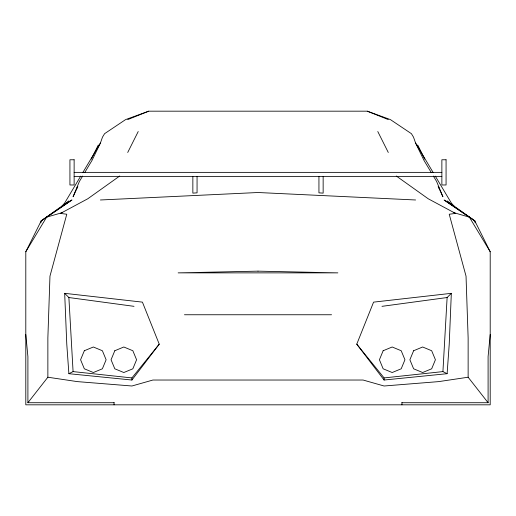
<?xml version="1.0" encoding="UTF-8"?>
<svg xmlns="http://www.w3.org/2000/svg" width="516" height="516" viewBox="0 0 516 516"><rect width="100%" height="100%" fill="white"/><g stroke="black" fill="none" stroke-linecap="round" stroke-linejoin="round"><path stroke-width="0.77" d="M451.326 293.327L449.223 344.159L447.12 373.7L384.085 380.028L356.762 344.159L373.578 302.131L451.326 293.327L447.12 297.532L381.982 306.336M447.12 373.7L442.922 371.597L447.12 297.532M490.2 334.529L488.097 356.595L488.097 402.719L401.945 402.719M40.848 222.886L41.19 220.88L69.054 200.95L65.48 204.072M84.669 172.647L91.99 160.45L100.401 143.061L102.497 137.121L104.6 133.67L125.614 119.589L148.731 111.179L367.269 111.179L390.386 119.589L411.4 133.67L413.503 137.121L415.599 143.061L424.01 160.45L431.331 172.647M77.761 186.695L73.079 196.751L79.387 181.458L82.637 176.04M91.293 159.16L98.298 144.99M450.52 204.072L446.946 200.95L474.81 220.88L490.2 251.737L490.2 404.821L25.8 404.821L25.8 251.737L41.19 220.88L71.872 200.027L41.19 220.88M127.716 152.472L138.224 131.528M80.689 176.137L64.674 203.014L61.656 206.484M82.741 172.692L100.401 143.061M25.8 251.737L46.627 217.146L62.675 212.521M76.542 188.695L77.781 186.676M131.915 380.028L159.238 344.159L142.422 302.131L64.674 293.327L66.777 344.159L68.88 373.7L131.915 380.028L131.915 377.925L159.238 344.159M114.055 402.719L27.903 402.719L47.865 377.222L47.865 337.954L49.968 276.137L66.777 214.23L60.475 213.418L87.791 198.77L119.725 176.001M68.88 373.7L73.079 371.597L131.915 377.925M127.716 119.589L148.731 111.179M488.097 402.719L468.135 377.222L438.716 381.608L384.085 386L363.07 380.028L152.929 380.028L131.915 386L77.284 381.608L47.865 377.222M356.762 344.159L384.085 377.925L442.922 371.597M100.401 199.982L258 192.513L415.599 199.982M74.13 172.37L441.87 172.37M74.13 176.575L441.87 176.575M184.451 314.754L331.549 314.754M64.674 293.327L68.88 297.532L134.018 306.336M367.269 111.179L388.284 119.589M453.325 212.521L469.373 217.146L474.81 220.88L475.152 222.886M474.81 220.88L444.128 200.027L469.373 217.146L490.2 251.737M396.275 176.001L428.209 198.77L455.525 213.418L449.223 214.23L466.032 276.137L468.135 337.954L468.135 377.222M454.344 206.484L451.326 203.014L435.31 176.137M438.239 186.695L442.922 196.751L436.613 181.458L433.363 176.04M438.219 186.676L439.458 188.695M415.599 143.061L433.259 172.692M377.777 131.528L388.284 152.472M417.702 144.99L424.707 159.16M25.8 334.529L27.903 356.595L27.903 402.719M68.88 297.532L73.079 371.597M401.945 402.441L401.945 404.821M384.085 377.925L384.085 380.028M323.145 176.575L323.145 193.132L318.94 192.849L318.94 176.575M197.06 176.575L197.06 192.849L192.855 193.132L192.855 176.575M114.055 402.441L114.055 404.821M84.327 350.738L80.586 359.762L84.327 368.792L93.351 372.526L102.381 368.792L106.115 359.762L102.381 350.738L93.351 346.997L84.327 350.738M114.797 350.738L111.056 359.762L114.797 368.792L123.821 372.526L132.851 368.792L136.585 359.762L132.851 350.738L123.821 346.997L114.797 350.738M383.149 350.738L379.415 359.762L383.149 368.792L392.179 372.526L401.203 368.792L404.944 359.762L401.203 350.738L392.179 346.997L383.149 350.738M413.619 350.738L409.885 359.762L413.619 368.792L422.649 372.526L431.673 368.792L435.414 359.762L431.673 350.738L422.649 346.997L413.619 350.738M258 271.152L178.149 272.867L337.851 272.867L258 271.152M74.13 159.767L69.931 159.767L69.931 184.98L74.13 184.98L74.13 159.767M446.069 159.767L441.87 159.767L441.87 184.98L446.069 184.98L446.069 159.767"/></g></svg>
